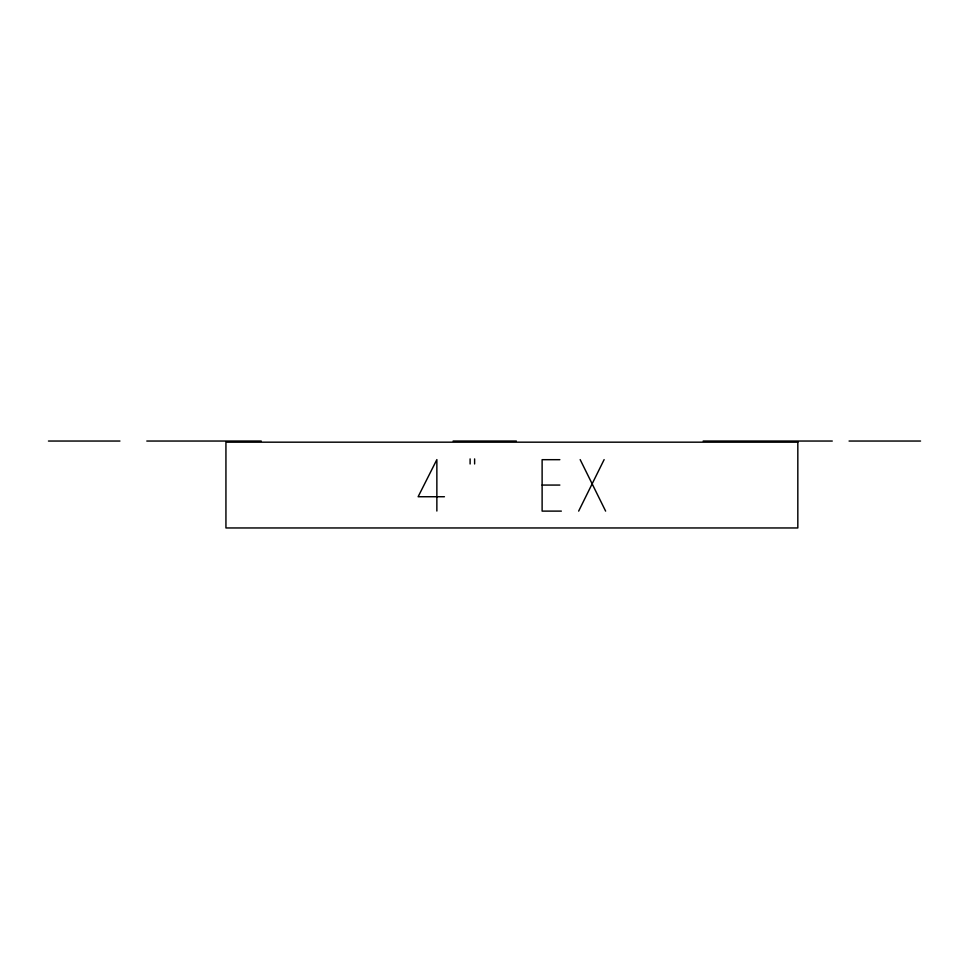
<?xml version="1.0" encoding="UTF-8"?>
<svg xmlns="http://www.w3.org/2000/svg" width="969" height="969" viewBox="0 0 969 969"><rect width="100%" height="100%" fill="white"/><g stroke="black" fill="none" stroke-linecap="round" stroke-linejoin="round"><path stroke-width="1.45" d="M578.663 511.111L604.123 459.609M48.45 441.04L119.938 441.04M146.791 441.04L261.23 441.04M453.117 441.04L516.344 441.04M703.179 441.04L832.274 441.04M849.062 441.04L920.55 441.04M559.852 459.681L542.119 459.681L542.119 511.111L561.354 511.111M542.119 485.069L559.852 485.069M444.444 496.734L418.123 496.734L436.862 459.609L436.862 511.038M580.165 459.609L605.625 511.111M474.616 458.906L474.616 463.969M470.11 458.906L470.11 463.969M797.826 442.179L225.934 442.179L225.934 527.96L797.826 527.96L797.826 442.179"/></g></svg>
